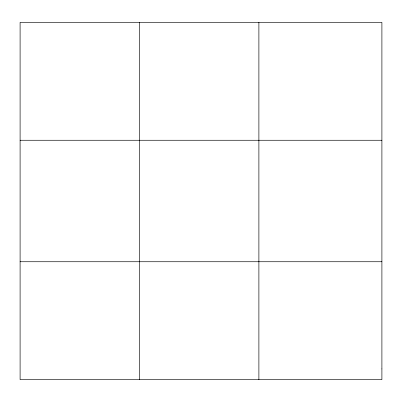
<?xml version="1.0" encoding="UTF-8"?>
<svg xmlns="http://www.w3.org/2000/svg" width="402" height="402" viewBox="0 0 402 402"><rect width="100%" height="100%" fill="white"/><g stroke="black" fill="none" stroke-linecap="round" stroke-linejoin="round"><path stroke-width="0.6" d="M139.494 22.361L139.494 379.639M258.888 22.361L258.888 379.639M20.1 140.263L381.9 140.263M20.1 261.737L381.9 261.737M381.9 368.92L381.9 379.639L20.1 379.639L20.1 22.361L381.9 22.361L381.9 368.92"/></g></svg>
